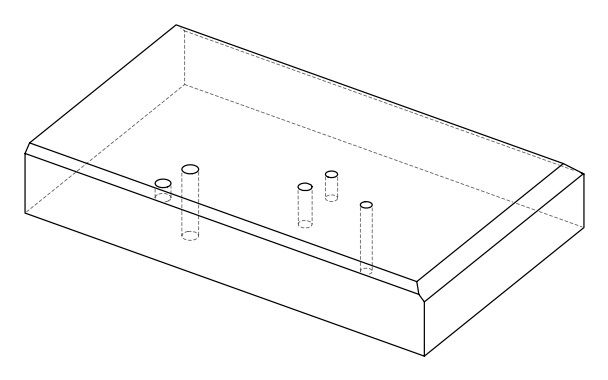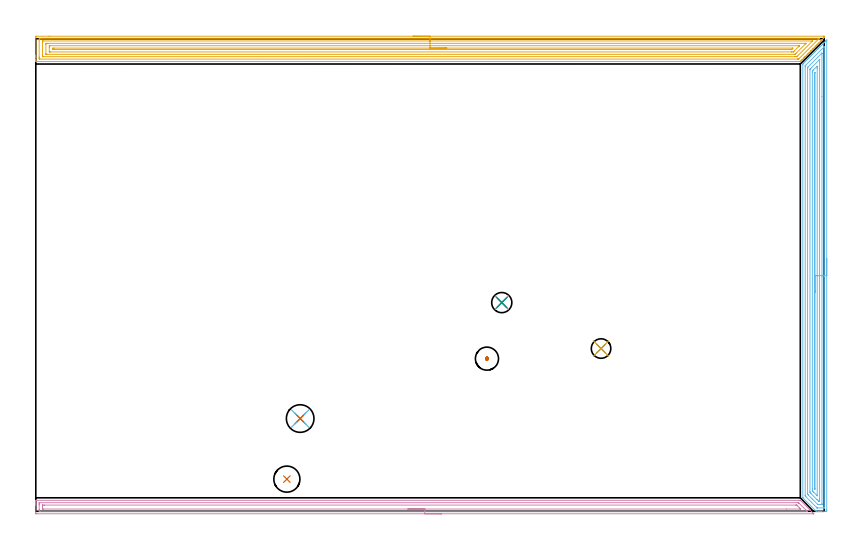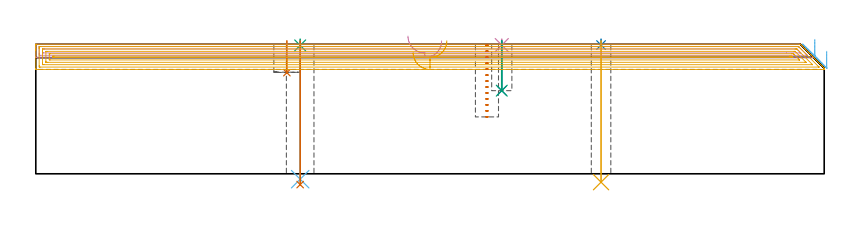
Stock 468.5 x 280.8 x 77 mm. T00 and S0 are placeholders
(PLAN: 13 operations, 8 tool changes, 48.6 min)
(1 INDEXABLE_INSERT_DRILL_BLIND_HOLE_FROM_SOLID | STEP1POCKET | NXT0302_002 | 0.08 min | 3147 mm3)
(2 SPOT_DRILL | STEP1HOLE | NXT0321_9005460120000 | 0.03 min | 1 mm3)
(3 SPOT_DRILL_1 | STEP1HOLE_1 | NXT0321_9005460120000 | 0.03 min | 3 mm3)
(4 SPOT_DRILL_2 | STEP1POCKET_1 | NXT0321_9005460120000 | 0.03 min | 1 mm3)
(5 DRILL_THROUGH_HOLE_INTO_CENTER | STEP1HOLE | UGT0301_226 | 0.34 min | 8093 mm3)
(6 DRILL_THROUGH_HOLE_INTO_CENTER_1 | STEP1HOLE_1 | NXT0301_065 | 0.33 min | 5302 mm3)
(7 DRILL_TO_ENLARGE_THROUGH_HOLE | STEP1HOLE_1 | UGT0301_288 | 0.34 min | 10921 mm3)
(8 DRILL_BLIND_HOLE_INTO_CENTER | STEP1POCKET_1 | NXT0301_042 | 0.12 min | 1047 mm3)
(9 DRILL_TO_ENLARGE_BLIND_HOLE | STEP1POCKET_1 | UGT0301_373 | 0.12 min | 2061 mm3)
(10 AREA_MILL | FG_CHAMFER_SURFACE | UGT0205_001 | 11.23 min | 14940 mm3)
(11 AREA_MILL_1 | FG_CHAMFER_SURFACE_1 | UGT0205_001 | 22.39 min | 52702 mm3)
(12 AREA_MILL_2 | FG_CHAMFER_SURFACE_2 | UGT0205_001 | 13.15 min | 26973 mm3)
(13 MILL_BLIND_HOLE_FROM_SOLID_MATERIAL | STEP1POCKET_2 | UGT0201_130 | Spiral | 0.43 min | 6373 mm3)
(TOOL NXT0302_002 | Index. Insert Drill 15.5mm [880-D1550L20-05] | D15.5 PA176 FL78 Z2)
(TOOL NXT0321_9005460120000 | NC Spot Drill, 142deg, 12mm, Carbide, Uncoated | D12 PA142 FL30 Z2)
(TOOL UGT0301_226 | Twist Drill 11.6 mm | D11.6 PA118 FL90 Z2)
(TOOL NXT0301_065 | Carbide Drill 9.4mm [860.1-0940-075A1-MM 2214] | D9.4 PA140 FL98 Z2)
(TOOL UGT0301_288 | Twist Drill 16.4 mm | D16.4 PA118 FL125 Z2)
(TOOL NXT0301_042 | Carbide Drill 7.1mm [860.1-0710-057A1-MM 2214] | D7.1 PA140 FL85 Z2)
(TOOL UGT0301_373 | Twist Drill Flat Bottom 12 mm | D12 PA180 FL101 Z2)
(TOOL UGT0205_001 | Chamfer Mill 20 x 3 x 45 deg. | D20 FL50 Z2)
(TOOL UGT0201_130 | Carbide End Mill 12.0 | D12 FL15 Z4)
(OP 1 INDEXABLE_INSERT_DRILL_BLIND_HOLE_FROM_SOLID)
G17 G21 G94 G90
T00 M6
G54
G17 G0 G90 X149.2 Y19.1 S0 M3
G43 Z87. H1
G94 G81 G98 Z60.1 F250. R79.
G80
M5
M2
(OP 2 SPOT_DRILL)
G17 G21 G94 G90
T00 M6
G54
G17 G0 G90 X335.9 Y96.7 S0 M3
G43 Z87. H0
G94 G81 G98 Z76.501 F250. R80.
G80
M5
M2
(OP 3 SPOT_DRILL_1)
G17 G21 G94 G90
T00 M6
G54
G17 G0 G90 X157.1 Y55.1 S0 M3
G43 Z87. H0
G94 G81 G98 Z76.294 F250. R80.
G80
M5
M2
(OP 4 SPOT_DRILL_2)
G17 G21 G94 G90
T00 M6
G54
G17 G0 G90 X276.9 Y124. S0 M3
G43 Z87. H0
G94 G81 G98 Z76.479 F250. R80.
G80
M5
M2
(OP 5 DRILL_THROUGH_HOLE_INTO_CENTER)
G17 G21 G94 G90
T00 M6
G54
G17 G0 G90 X335.9 Y96.7 S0 M3
G43 Z87. H0
G94 G73 G98 Z-4.985 F250. Q10.248 R79.
G80
M5
M2
(OP 6 DRILL_THROUGH_HOLE_INTO_CENTER_1)
G17 G21 G94 G90
T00 M6
G54
G17 G0 G90 X157.1 Y55.1 S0 M3
G43 Z87. H1
G94 G73 G98 Z-3.211 F250. Q8.912 R79.
G80
M5
M2
(OP 7 DRILL_TO_ENLARGE_THROUGH_HOLE)
G17 G21 G94 G90
T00 M6
G54
G17 G0 G90 X157.1 Y55.1 S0 M3
G43 Z87. H0
G94 G73 G98 Z-6.427 F250. Q13.905 R79.
G80
M5
M2
(OP 8 DRILL_BLIND_HOLE_INTO_CENTER)
G17 G21 G94 G90
T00 M6
G54
G17 G0 G90 X276.9 Y124. S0 M3
G43 Z87. H1
G94 G81 G98 Z49.4 F250. R79.
G80
M5
M2
(OP 9 DRILL_TO_ENLARGE_BLIND_HOLE)
G17 G21 G94 G90
T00 M6
G54
G17 G0 G90 X276.9 Y124. S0 M3
G43 Z87. H0
G94 G81 G98 Z49.4 F250. R79.
G80
M5
M2
(OP 10 AREA_MILL)
G17 G21 G94 G90
T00 M6
G54
G17 G0 G90 X241.15 Y-1.5 S1061 M3
G43 Z87. H0
Z79.
G94 G1 X241.112 Z78.128 F250.
X240.998 Z77.264
X240.809 Z76.412
X240.547 Z75.58
X240.213 Z74.774
X239.81 Z74.
X239.342 Z73.264
X238.81 Z72.572
X238.221 Z71.929
X237.578 Z71.34
X236.886 Z70.808
X236.15 Z70.34
X235.376 Z69.937
X234.57 Z69.603
X233.738 Z69.341
X232.886 Z69.152
X232.022 Z69.038
X231.15 Z69.
X0.62
X0.151 Y-1.495 Z69.003
X0.009 Y-1.492 Z69.006
X0. Y-1.031 Z69.466
Y3.383 Z73.877
Y3.922 Z74.419
Y4.265 Z74.762
Y4.805 Z75.301
Y5.148 Z75.643
Y5.835 Z76.334
Y6.135 Z76.635
X0.007 Y6.49 Z76.981
X0.009 Y6.497 Z76.988
X0.174 Y6.5 Z77.
X453.649
X454.3 Y6.504 Z76.994
X454.325 Y6.476 Z76.974
X454.328 Y6.472 Z76.971
X461.832 Y-1.031 Z69.466
X462.272 Y-1.472 Z69.028
X462.281 Y-1.481 Z69.019
X462.293 Y-1.498 Z69.001
X462.281 Y-1.5 Z69.
X462.275
X231.15
Y-0.086 Z70.414
X2.408 Y-0.085 Z70.415
X2.343
X2.026 Y-0.079 Z70.421
X2.01 Y0.024 Z70.524
X2.003 Y0.251 Z70.751
X2.001 Y0.735 Z71.235
X2. Y1.137 Z71.637
Y3.785 Z74.285
X2.001 Y4.265 Z74.765
X2.003 Y4.666 Z75.166
X2.01 Y5.068 Z75.568
X2.024 Y5.079 Z75.579
X2.045 Y5.082 Z75.582
X2.096 Y5.084 Z75.584
X2.2 Y5.085 Z75.585
X2.408 Y5.086 Z75.586
X452.808 Y5.085 Z75.585
X453.221 Y5.079 Z75.579
X453.276 Y5.063 Z75.563
X453.359 Y4.984 Z75.484
X453.484 Y4.863 Z75.363
X453.638 Y4.712 Z75.212
X457.615 Y0.735 Z71.235
X458.105 Y0.242 Z70.742
X458.319 Y0.019 Z70.519
X458.411 Y-0.079 Z70.421
X458.105 Y-0.084 Z70.416
X458.042 Y-0.085 Z70.415
X231.15 Y-0.086 Z70.414
Y1.328 Z71.828
X4.487 Y1.329 Z71.829
X4.195 Y1.33 Z71.83
X4.097 Y1.332 Z71.832
X4.022 Y1.335 Z71.835
X4.01 Y1.341 Z71.841
X4.006 Y1.371 Z71.871
X4.003 Y1.425 Z71.925
X4.001 Y1.617 Z72.117
X4. Y1.809 Z72.309
Y2.692 Z73.192
X4.001 Y3.383 Z73.883
X4.003 Y3.572 Z74.072
X4.01 Y3.638 Z74.138
X4.02 Y3.665 Z74.165
X4.049 Y3.666 Z74.166
X4.195 Y3.669 Z74.169
X4.796 Y3.671 Z74.171
X5.088
X451.559
X451.851 Y3.67 Z74.17
X452.143 Y3.666 Z74.166
X452.222 Y3.664 Z74.164
X452.263 Y3.627 Z74.127
X452.35 Y3.546 Z74.046
X452.517 Y3.383 Z73.883
X452.744 Y3.157 Z73.657
X453.638 Y2.263 Z72.763
X454.281 Y1.617 Z72.117
X454.531 Y1.361 Z71.861
X454.545 Y1.335 Z71.835
X454.531 Y1.334 Z71.834
X453.929 Y1.329 Z71.829
X446.103 Y1.328 Z71.828
X231.15
X230.278 Z71.867
X229.414 Z71.98
X228.562 Z72.169
X227.73 Z72.432
X226.924 Z72.765
X226.15 Z73.168
X225.414 Z73.637
X224.722 Z74.168
X224.079 Z74.757
X223.49 Z75.401
X222.958 Z76.093
X222.49 Z76.828
X222.087 Z77.602
X221.753 Z78.408
X221.491 Z79.24
X221.302 Z80.092
X221.188 Z80.957
X221.15 Z81.828
G0 Z87.
M5
M2
(OP 11 AREA_MILL_1)
G17 G21 G94 G90
T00 M6
G54
G17 G0 G90 X224.25 Y282.3 S1061 M3
G43 Z87. H0
Z72.
G94 G1 X224.288 Z71.128 F250.
X224.402 Z70.264
X224.591 Z69.412
X224.853 Z68.58
X225.187 Z67.774
X225.59 Z67.
X226.059 Z66.264
X226.59 Z65.572
X227.179 Z64.929
X227.822 Z64.34
X228.514 Z63.808
X229.25 Z63.34
X230.024 Z62.937
X230.83 Z62.603
X231.662 Z62.341
X232.514 Z62.152
X233.378 Z62.038
X234.25 Z62.
X468.328
X468.401 Y282.297 Z62.003
X468.5 Y282.291 Z62.006
Y281.92 Z62.379
Y281.85 Z62.448
X468.499 Y281.51 Z62.787
X468.477 Y281.476 Z62.823
X468.179 Y281.178 Z63.121
X467.971 Y280.969 Z63.327
X467.374 Y280.373 Z63.926
X467.285 Y280.285 Z64.014
X467.09 Y280.088 Z64.208
X466.527 Y279.527 Z64.773
X466.392 Y279.391 Z64.907
X466.208 Y279.207 Z65.09
X465.68 Y278.68 Z65.62
X465.327 Y278.325 Z65.971
X464.832 Y277.832 Z66.467
X464.446 Y277.444 Z66.852
X464.307 Y277.307 Z66.992
X464.003 Y277.003 Z67.297
X463.564 Y276.563 Z67.734
X463.104 Y276.104 Z68.196
X462.683 Y275.681 Z68.616
X462.185 Y275.184 Z69.115
X461.801 Y274.8 Z69.497
X461.627 Y274.627 Z69.673
X461.445 Y274.445 Z69.855
X460.92 Y273.919 Z70.379
X460.734 Y273.733 Z70.566
X460.598 Y273.598 Z70.702
X460.479 Y273.478 Z70.819
X460.436 Y273.435 Z70.863
X459.751 Y272.751 Z71.549
X459.598 Y272.597 Z71.7
X459.542 Y272.541 Z71.756
X458.904 Y271.904 Z72.396
X458.717 Y271.715 Z72.581
X458.057 Y271.057 Z73.243
X457.836 Y270.834 Z73.462
X457.211 Y270.211 Z74.089
X457.16 Y270.16 Z74.14
X456.954 Y269.953 Z74.343
X456.364 Y269.364 Z74.936
X456.266 Y269.266 Z75.033
X456.073 Y269.071 Z75.225
X455.517 Y268.517 Z75.783
X455.373 Y268.372 Z75.926
X455.192 Y268.19 Z76.106
X454.67 Y267.67 Z76.63
X454.48 Y267.479 Z76.819
X454.302 Y267.305 Z76.989
X454.296 Z76.99
X454.033 Y267.3 Z77.
X0.172
X0.007 Y267.303 Z76.988
X0.006
X0. Y267.647 Z76.653
Y267.951 Z76.349
Y268.631 Z75.664
Y269.852 Z74.445
Y270.393 Z73.901
Y271.004 Z73.291
Y281.85 Z62.447
X0.003 Y282.124 Z62.173
X0.01 Y282.292 Z62.006
X0.18 Y282.299 Z61.999
X7.92 Y282.3 Z62.
X234.25
Y280.886 Z63.414
X465.201 Y280.885 Z63.415
X465.287 Y280.884 Z63.416
X465.41 Y280.879 Z63.421
X465.403 Y280.865 Z63.435
X465.358 Y280.813 Z63.487
X465.267 Y280.717 Z63.583
X465.201 Y280.65 Z63.65
X453.586 Y269.036 Z75.264
X453.379 Y268.835 Z75.465
X453.277 Y268.739 Z75.561
X453.245 Y268.721 Z75.579
X453.198 Y268.718 Z75.582
X453.097 Y268.716 Z75.584
X452.693 Y268.714 Z75.586
X452.608
X2.406 Y268.715 Z75.585
X2.32
X2.037 Y268.721 Z75.579
X2.01 Y268.814 Z75.486
X2.003 Y269.028 Z75.272
X2.001 Y269.512 Z74.788
X2. Y269.912 Z74.388
X2.001 Y280.088 Z64.212
X2.003 Y280.486 Z63.814
X2.011 Y280.879 Z63.421
X2.406 Y280.885 Z63.415
X2.491
X234.25 Y280.886 Z63.414
Y279.472 Z64.828
X461.429 Y279.471 Z64.829
X461.462 Y279.469 Z64.831
X461.507 Y279.465 Z64.835
X461.548 Y279.459 Z64.841
X461.518 Y279.425 Z64.875
X461.464 Y279.367 Z64.933
X461.307 Y279.207 Z65.093
X452.593 Y270.492 Z73.808
X452.493 Y270.393 Z73.907
X452.258 Y270.168 Z74.132
X452.224 Y270.135 Z74.165
X452.157 Y270.132 Z74.168
X452.066 Y270.13 Z74.17
X451.799 Y270.129 Z74.171
X451.174 Y270.128 Z74.172
X4.193 Y270.129 Z74.171
X4.103 Y270.13 Z74.17
X4.033 Y270.133 Z74.167
X4.017 Y270.135 Z74.165
X4.01 Y270.15 Z74.15
X4.006 Y270.203 Z74.097
X4.002 Y270.393 Z73.907
X4. Y270.583 Z73.717
Y271.275 Z73.025
Y278.515 Z65.785
X4.002 Y279.207 Z65.093
X4.004 Y279.393 Z64.907
X4.01 Y279.455 Z64.845
X4.06 Y279.465 Z64.835
X4.193 Y279.466 Z64.834
X4.818 Y279.471 Z64.829
X234.25 Y279.472 Z64.828
Y278.057 Z66.243
X457.16
X457.432 Y278.056 Z66.244
X457.614 Y278.053 Z66.247
X457.667 Y278.05 Z66.25
X457.687 Y278.047 Z66.253
X457.671 Y278.028 Z66.272
X457.616 Y277.967 Z66.333
X457.571 Y277.92 Z66.38
X457.359 Y277.707 Z66.593
X451.807 Y272.156 Z72.144
X451.356 Y271.712 Z72.588
X451.202 Y271.563 Z72.737
X451.174 Y271.549 Z72.751
X451.138 Y271.547 Z72.753
X451.061 Y271.544 Z72.756
X450.906 Y271.543 Z72.757
X450.634
X6.601
X6.132 Y271.546 Z72.754
X6.025 Y271.548 Z72.752
X6.01 Y271.549 Z72.751
X6.007 Y271.569 Z72.731
X6.003 Y271.62 Z72.68
X6.001 Y271.723 Z72.577
X6. Y277.424 Z66.876
X6.002 Y277.874 Z66.426
X6.006 Y277.982 Z66.318
X6.01 Y278.035 Z66.265
X6.016 Y278.051 Z66.249
X6.045 Y278.052 Z66.248
X6.253 Y278.055 Z66.245
X6.873 Y278.057 Z66.243
X7.145
X234.25
Y276.643 Z67.657
X453.505
X453.586 Y276.642 Z67.658
X453.668 Y276.641 Z67.659
X453.814 Y276.636 Z67.664
X453.753 Y276.563 Z67.737
X453.674 Y276.476 Z67.824
X453.586 Y276.385 Z67.915
X453.232 Y276.03 Z68.27
X450.906 Y273.704 Z70.596
X450.569 Y273.37 Z70.93
X450.231 Y273.037 Z71.263
X450.159 Y272.969 Z71.331
X450.088 Y272.963 Z71.337
X450.012 Y272.961 Z71.339
X449.2 Y272.957 Z71.343
X449.119
X8.578
X8.415 Y272.958 Z71.342
X8.09 Y272.962 Z71.338
X8.008 Y272.964 Z71.336
X8.006 Y272.971 Z71.329
X8.003 Y272.994 Z71.306
X8.001 Y273.037 Z71.263
X8. Y275.681 Z68.619
X8.003 Y276.329 Z67.971
X8.01 Y276.563 Z67.737
X8.016 Y276.636 Z67.664
X8.578 Y276.643 Z67.657
X234.25
Y275.229 Z69.071
X449.578 Y275.228 Z69.072
X449.74 Y275.227 Z69.073
X449.959 Y275.222 Z69.078
X449.777 Y275.032 Z69.268
X449.55 Y274.8 Z69.5
X449.335 Y274.587 Z69.713
X449.119 Y274.378 Z69.922
X448.658 Y274.373 Z69.927
X448.226 Y274.371 Z69.929
X447.767
X10.881 Y274.372 Z69.928
X10.447 Y274.374 Z69.926
X10.022 Y274.378 Z69.922
X10.01 Y274.8 Z69.5
X10.019 Y275.222 Z69.078
X10.447 Y275.226 Z69.074
X10.906 Y275.228 Z69.072
X234.25 Y275.229 Z69.071
X235.122 Z69.109
X235.987 Z69.223
X236.838 Z69.412
X237.67 Z69.674
X238.476 Z70.008
X239.25 Z70.411
X239.986 Z70.88
X240.678 Z71.411
X241.321 Z72.
X241.91 Z72.643
X242.442 Z73.335
X242.91 Z74.071
X243.313 Z74.845
X243.647 Z75.651
X243.909 Z76.483
X244.098 Z77.335
X244.212 Z78.2
X244.25 Z79.071
G0 Z87.
M5
M2
(OP 12 AREA_MILL_2)
G17 G21 G94 G90
T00 M6
G54
G17 G0 G90 X470. Y150. S1061 M3
G43 Z87. H0
Z72.8
G94 G1 Y149.962 Z71.928 F250.
Y149.848 Z71.064
Y149.659 Z70.212
Y149.397 Z69.38
Y149.063 Z68.574
Y148.66 Z67.8
Y148.191 Z67.064
Y147.66 Z66.372
Y147.071 Z65.729
Y146.428 Z65.14
Y145.736 Z64.609
Y145. Z64.14
Y144.226 Z63.737
Y143.42 Z63.403
Y142.588 Z63.141
Y141.736 Z62.952
Y140.872 Z62.838
Y140. Z62.8
Y1.032
X469.999 Y0.62 Z62.801
X469.995 Y0.143 Z62.803
X469.991 Y0.009 Z62.805
X469.524 Y0. Z63.272
X466.874 Z65.92
X466.333 Z66.464
X465.991 Z66.805
X465.45 Z67.346
X465.108 Z67.687
X464.124 Z68.675
X463.798 Y0.01 Z69.
X463.783 Y0.022 Z69.016
X463.627 Y0.173 Z69.172
X463.596 Y0.204 Z69.203
X456.032 Y7.767 Z76.767
X455.817 Y7.986 Z76.977
X455.804 Y8.004 Z76.989
X455.8 Y8.213 Z77.
Y265.532
X455.805 Y265.796 Z76.99
X455.823 Y265.825 Z76.973
X455.977 Y265.978 Z76.821
X456.131 Y266.133 Z76.666
X456.276 Y266.278 Z76.519
X456.424 Y266.425 Z76.374
X456.568 Y266.569 Z76.23
X456.718 Y266.72 Z76.078
X456.871 Y266.872 Z75.927
X457.005 Y267.006 Z75.793
X457.159 Y267.162 Z75.636
X457.317 Y267.318 Z75.48
X457.441 Y267.442 Z75.357
X457.601 Y267.603 Z75.194
X458.106 Y268.106 Z74.694
X458.36 Y268.361 Z74.438
X458.484 Y268.486 Z74.312
X458.837 Y268.837 Z73.963
X459.02 Y269.02 Z73.78
X459.253 Y269.254 Z73.545
X459.367 Y269.369 Z73.429
X459.935 Y269.935 Z72.865
X460.147 Y270.148 Z72.651
X460.25 Y270.252 Z72.546
X460.692 Y270.692 Z72.107
X461.134 Y271.135 Z71.662
X461.339 Y271.339 Z71.46
X461.399 Y271.399 Z71.401
X462.017 Y272.019 Z70.779
X462.252 Y272.252 Z70.548
X462.9 Y272.902 Z69.896
X463.106 Y273.106 Z69.694
X463.783 Y273.785 Z69.013
X463.96 Y273.96 Z68.84
X464.019 Y274.019 Z68.781
X464.666 Y274.668 Z68.13
X464.814 Y274.814 Z67.986
X464.913 Y274.913 Z67.887
X465.108 Y275.109 Z67.69
X465.209 Y275.211 Z67.588
X465.55 Y275.551 Z67.248
X465.668 Y275.668 Z67.132
X465.806 Y275.806 Z66.993
X465.991 Y275.992 Z66.806
X466.103 Y276.104 Z66.694
X466.7 Y276.7 Z66.1
X466.874 Y276.876 Z65.923
X467.593 Y277.593 Z65.206
X467.758 Y277.759 Z65.039
X468.486 Y278.487 Z64.313
X468.641 Y278.642 Z64.156
X469.082 Y279.082 Z63.718
X469.38 Y279.38 Z63.419
X469.524 Y279.526 Z63.272
X469.995 Y279.996 Z62.803
X469.999 Y279.998 Z62.8
X470. Y140.
X468.586 Z64.214
X468.585 Y2.092 Z64.215
X468.584 Y2.04 Z64.216
X468.582 Y2.016 Z64.218
X468.58 Y2.011 Z64.22
X468.561 Y2.008 Z64.239
X468.158 Y2.001 Z64.642
X464.426 Z68.374
X464.325 Y2.002 Z68.475
X464.275 Y2.006 Z68.525
X464.252 Y2.01 Z68.548
X464.225 Y2.033 Z68.575
X463.844 Y2.407 Z68.956
X457.589 Y8.661 Z75.211
X457.436 Y8.816 Z75.364
X457.314 Y8.943 Z75.486
X457.235 Y9.027 Z75.565
X457.221 Y9.081 Z75.579
X457.215 Y9.498 Z75.585
Y9.554
X457.214 Y264.191 Z75.586
X457.217 Y264.61 Z75.583
X457.22 Y264.714 Z75.58
X457.223 Y264.761 Z75.577
X457.249 Y264.79 Z75.551
X457.348 Y264.894 Z75.452
X457.535 Y265.085 Z75.265
X468.256 Y275.806 Z64.544
X468.351 Y275.9 Z64.449
X468.452 Y275.997 Z64.348
X468.547 Y276.085 Z64.253
X468.579 Y276.096 Z64.221
X468.585 Y275.863 Z64.215
Y275.806
X468.586 Y140. Z64.214
X467.172 Z65.629
X467.171 Y4.787
X467.169 Y4.193 Z65.631
X467.166 Y4.044 Z65.634
X467.165 Y4.015 Z65.635
X467.129 Y4.009 Z65.671
X467.063 Y4.002 Z65.737
X466.874 Y4.001 Z65.926
X466.182 Y4. Z66.618
X465.299 Z67.501
X465.108 Y4.001 Z67.692
X464.917 Y4.003 Z67.883
X464.789 Y4.008 Z68.011
X464.697 Y4.014 Z68.103
X464.66 Y4.048 Z68.14
X464.507 Y4.193 Z68.293
X461.378 Y7.321 Z71.422
X459.145 Y9.554 Z73.655
X458.926 Y9.774 Z73.874
X458.76 Y9.943 Z74.04
X458.677 Y10.03 Z74.123
X458.639 Y10.072 Z74.161
X458.635 Y10.148 Z74.165
X458.631 Y10.448 Z74.169
X458.629 Y10.748 Z74.171
Y263.298
X458.631 Y263.596 Z74.169
X458.635 Y263.698 Z74.165
X458.637 Y263.727 Z74.163
X458.65 Y263.743 Z74.15
X458.686 Y263.783 Z74.114
X458.926 Y264.026 Z73.874
X459.007 Y264.108 Z73.793
X467.133 Y272.233 Z65.667
X467.148 Y272.243 Z65.652
X467.159 Y272.25 Z65.641
X467.164 Y272.233 Z65.636
X467.169 Y272.045 Z65.631
X467.171 Y271.933 Z65.629
Y246.469
X467.172 Y140.
X465.757 Z67.043
Y7.111
X465.756 Y6.874 Z67.044
X465.752 Y6.222 Z67.048
X465.749 Y6.01 Z67.051
X465.54 Y6.006 Z67.26
X465.324 Y6.004 Z67.476
X465.216 Y6.007 Z67.584
X465.164 Y6.01 Z67.636
X465.108 Y6.052 Z67.692
X464.275 Y6.874 Z68.525
X464.225 Y6.924 Z68.575
X460.692 Y10.457 Z72.108
X460.256 Y10.904 Z72.544
X460.05 Y11.127 Z72.75
X460.048 Y11.341 Z72.752
X460.043 Y11.997 Z72.757
Y262.404
X460.045 Y262.569 Z72.755
X460.047 Y262.65 Z72.753
X460.05 Y262.687 Z72.75
X460.073 Y262.713 Z72.727
X460.228 Y262.874 Z72.572
X460.646 Y263.298 Z72.154
X465.623 Y268.275 Z67.177
X465.71 Y268.359 Z67.09
X465.747 Y268.392 Z67.053
X465.751 Z67.049
X465.753 Y268.387 Z67.047
X465.756 Y268.354 Z67.044
X465.757 Y268.272 Z67.043
Y268.002
Y140.
X464.343 Z68.457
Y9.435
X464.341 Y9.315 Z68.459
X464.339 Y9.282 Z68.461
X464.336 Y9.274 Z68.464
X464.334 Z68.466
X464.285 Y9.316 Z68.515
X464.225 Y9.374 Z68.575
X462.257 Y11.341 Z70.543
X461.575 Y12.031 Z71.225
X461.476 Y12.134 Z71.324
X461.464 Y12.235 Z71.336
X461.461 Y12.35 Z71.339
X461.457 Y13.128 Z71.343
Y13.248
Y260.737
X461.461 Y261.511 Z71.339
X461.463 Y261.624 Z71.337
X461.468 Y261.658 Z71.332
X461.49 Y261.684 Z71.31
X461.575 Y261.774 Z71.225
X461.887 Y262.089 Z70.913
X462.202 Y262.404 Z70.598
X464.109 Y264.309 Z68.691
X464.225 Y264.422 Z68.575
X464.334 Y264.524 Z68.466
X464.34 Y264.311 Z68.46
X464.342 Y264.191 Z68.458
X464.343 Y264.072 Z68.457
Y263.298
Y140.
X462.929 Z69.871
Y13.546
X462.927 Y13.128 Z69.873
X462.926 Y13.127 Z69.874
X462.921 Y13.128 Z69.879
X462.878 Y13.183 Z69.922
X462.875 Y13.229 Z69.925
X462.873 Y13.331 Z69.927
X462.871 Y13.546 Z69.929
Y13.604
X462.872 Y260.199 Z69.928
X462.878 Y260.618 Z69.922
X462.891 Y260.638 Z69.909
X462.901 Y260.651 Z69.899
X462.918 Y260.666 Z69.882
X462.924 Y260.668 Z69.876
X462.926 Y260.665 Z69.874
X462.928 Y260.647 Z69.872
X462.929 Y140. Z69.871
Y139.128 Z69.909
Y138.263 Z70.023
Y137.412 Z70.212
Y136.58 Z70.474
Y135.774 Z70.808
Y135. Z71.211
Y134.264 Z71.68
Y133.572 Z72.211
Y132.929 Z72.8
Y132.34 Z73.443
Y131.808 Z74.135
Y131.34 Z74.871
Y130.937 Z75.645
Y130.603 Z76.451
Y130.341 Z77.283
Y130.152 Z78.135
Y130.038 Z79.
Y130. Z79.871
G0 Z87.
M5
M2
(OP 13 MILL_BLIND_HOLE_FROM_SOLID_MATERIAL)
G17 G21 G94 G90
T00 M6
G54
G17 G0 G90 X268.1 Y90.7 S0 M3
G43 Z87. H0
Z76.446
G94 G3 X268.525 Y91.125 R0.425 F250.
X268.1 Y91.55 R0.425
X267.25 Y90.7 R0.85
X268.1 Y91.55 R-0.85
X267.675 Y91.125 R0.425
X268.1 Y90.7 R0.425
G0 Z72.892
G3 X268.525 Y91.125 R0.425
X268.1 Y91.55 R0.425
X267.25 Y90.7 R0.85
X268.1 Y91.55 R-0.85
X267.675 Y91.125 R0.425
X268.1 Y90.7 R0.425
G0 Z69.338
G3 X268.525 Y91.125 R0.425
X268.1 Y91.55 R0.425
X267.25 Y90.7 R0.85
X268.1 Y91.55 R-0.85
X267.675 Y91.125 R0.425
X268.1 Y90.7 R0.425
G0 Z65.785
G3 X268.525 Y91.125 R0.425
X268.1 Y91.55 R0.425
X267.25 Y90.7 R0.85
X268.1 Y91.55 R-0.85
X267.675 Y91.125 R0.425
X268.1 Y90.7 R0.425
G0 Z62.231
G3 X268.525 Y91.125 R0.425
X268.1 Y91.55 R0.425
X267.25 Y90.7 R0.85
X268.1 Y91.55 R-0.85
X267.675 Y91.125 R0.425
X268.1 Y90.7 R0.425
G0 Z58.677
G3 X268.525 Y91.125 R0.425
X268.1 Y91.55 R0.425
X267.25 Y90.7 R0.85
X268.1 Y91.55 R-0.85
X267.675 Y91.125 R0.425
X268.1 Y90.7 R0.425
G0 Z55.123
G3 X268.525 Y91.125 R0.425
X268.1 Y91.55 R0.425
X267.25 Y90.7 R0.85
X268.1 Y91.55 R-0.85
X267.675 Y91.125 R0.425
X268.1 Y90.7 R0.425
G0 Z51.569
G3 X268.525 Y91.125 R0.425
X268.1 Y91.55 R0.425
X267.25 Y90.7 R0.85
X268.1 Y91.55 R-0.85
X267.675 Y91.125 R0.425
X268.1 Y90.7 R0.425
G0 Z48.015
G3 X268.525 Y91.125 R0.425
X268.1 Y91.55 R0.425
X267.25 Y90.7 R0.85
X268.1 Y91.55 R-0.85
X267.675 Y91.125 R0.425
X268.1 Y90.7 R0.425
G0 Z44.462
G3 X268.525 Y91.125 R0.425
X268.1 Y91.55 R0.425
X267.25 Y90.7 R0.85
X268.1 Y91.55 R-0.85
X267.675 Y91.125 R0.425
X268.1 Y90.7 R0.425
G0 Z40.908
G3 X268.525 Y91.125 R0.425
X268.1 Y91.55 R0.425
X267.25 Y90.7 R0.85
X268.1 Y91.55 R-0.85
X267.675 Y91.125 R0.425
X268.1 Y90.7 R0.425
G0 Z37.354
G3 X268.525 Y91.125 R0.425
X268.1 Y91.55 R0.425
X267.25 Y90.7 R0.85
X268.1 Y91.55 R-0.85
X267.675 Y91.125 R0.425
X268.1 Y90.7 R0.425
G0 Z33.8
G3 X268.525 Y91.125 R0.425
X268.1 Y91.55 R0.425
X267.25 Y90.7 R0.85
X268.1 Y91.55 R-0.85
X267.675 Y91.125 R0.425
X268.1 Y90.7 R0.425
G0 Z87.
M5
M2
